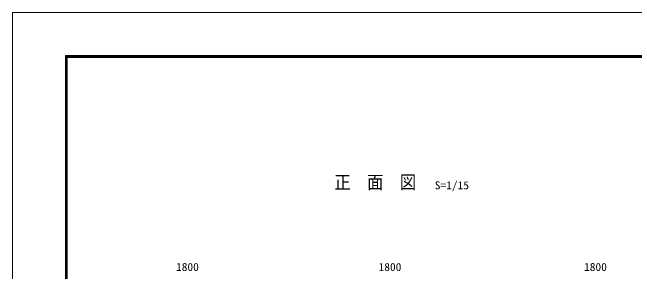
# Model space of a CAD drawing. Units: millimetres, scale not verified. Extents: x -4455 to 4455, y -3150 to 3150.
# Drawn here: x -4455 to -1088, y 1749 to 3150 of the extents above; entities that cross this region are included whole.
import ezdxf
from ezdxf.enums import TextEntityAlignment as Align

# ---------------------------------------------------------------- set-up
doc = ezdxf.new("R2010")
doc.units = ezdxf.units.MM
doc.header["$LTSCALE"] = 30
for name, color, linetype, lineweight in [('0-0_6文字', 3, 'Continuous', 9), ('0-2_5寸法', 1, 'Continuous', 18), ('0-B_7詳細', 7, 'Continuous', 18), ('0-F_D-TTL', 7, 'Continuous', 9)]:
    doc.layers.add(name, color=color, linetype=linetype, lineweight=lineweight)
doc.styles.add('ＭＳ ゴシック', font='')
doc.styles.get('ＭＳ ゴシック').set_extended_font_data('MS Gothic')

msp = doc.modelspace()

# ---------------------------------------------------------------- linework, layer by layer
at = {"layer": '0-F_D-TTL', "color": 2, "lineweight": 18}
msp.add_lwpolyline([(-4454.7, 3150.21), (4455, 3150.21), (4455, -3150.21), (-4454.7, -3150.21)], close=True, dxfattribs=at)
at = {"layer": '0-F_D-TTL'}
for points in [[(-4168.31, 2916.87), (4168.62, 2916.87), (4168.62, -2916.87), (-4168.31, -2916.87)], [(-4165.66, 2914.21), (4165.97, 2914.21), (4165.97, -2914.21), (-4165.66, -2914.21)], [(-4163.01, 2911.56), (4163.31, 2911.56), (4163.31, -2911.56), (-4163.01, -2911.56)], [(-4160.36, 2908.91), (4160.66, 2908.91), (4160.66, -2908.91), (-4160.36, -2908.91)], [(-4157.71, 2906.26), (4158.01, 2906.26), (4158.01, -2906.26), (-4157.71, -2906.26)]]:
    msp.add_lwpolyline(points, close=True, dxfattribs=at)

# ---------------------------------------------------------------- texts
at = {"layer": '0-0_6文字', "color": 7, "style": 'ＭＳ ゴシック', "width": 0.9}
msp.add_text('正\u3000面\u3000図', height=72.14, dxfattribs=at).set_placement((-2712.92, 2174.47), align=Align.BOTTOM_LEFT)
at = {"layer": '0-0_6文字', "style": 'ＭＳ ゴシック', "width": 1.05}
msp.add_text('S=1/15', height=43.33, dxfattribs=at).set_placement((-2169.72, 2181.03), align=Align.BOTTOM_LEFT)
at = {"layer": '0-2_5寸法', "color": 3, "style": 'ＭＳ ゴシック', "width": 1.05}
for p in [(-3569.75, 1739.55), (-1361.87, 1739.55)]:
    msp.add_text('1800', height=43.33, dxfattribs=at).set_placement(p, align=Align.BOTTOM_LEFT)
at = {"layer": '0-B_7詳細', "color": 3, "style": 'ＭＳ ゴシック', "width": 1.05}
msp.add_text('1800', height=43.33, dxfattribs=at).set_placement((-2473.78, 1739.13), align=Align.BOTTOM_LEFT)

doc.saveas('drawing.dxf')
